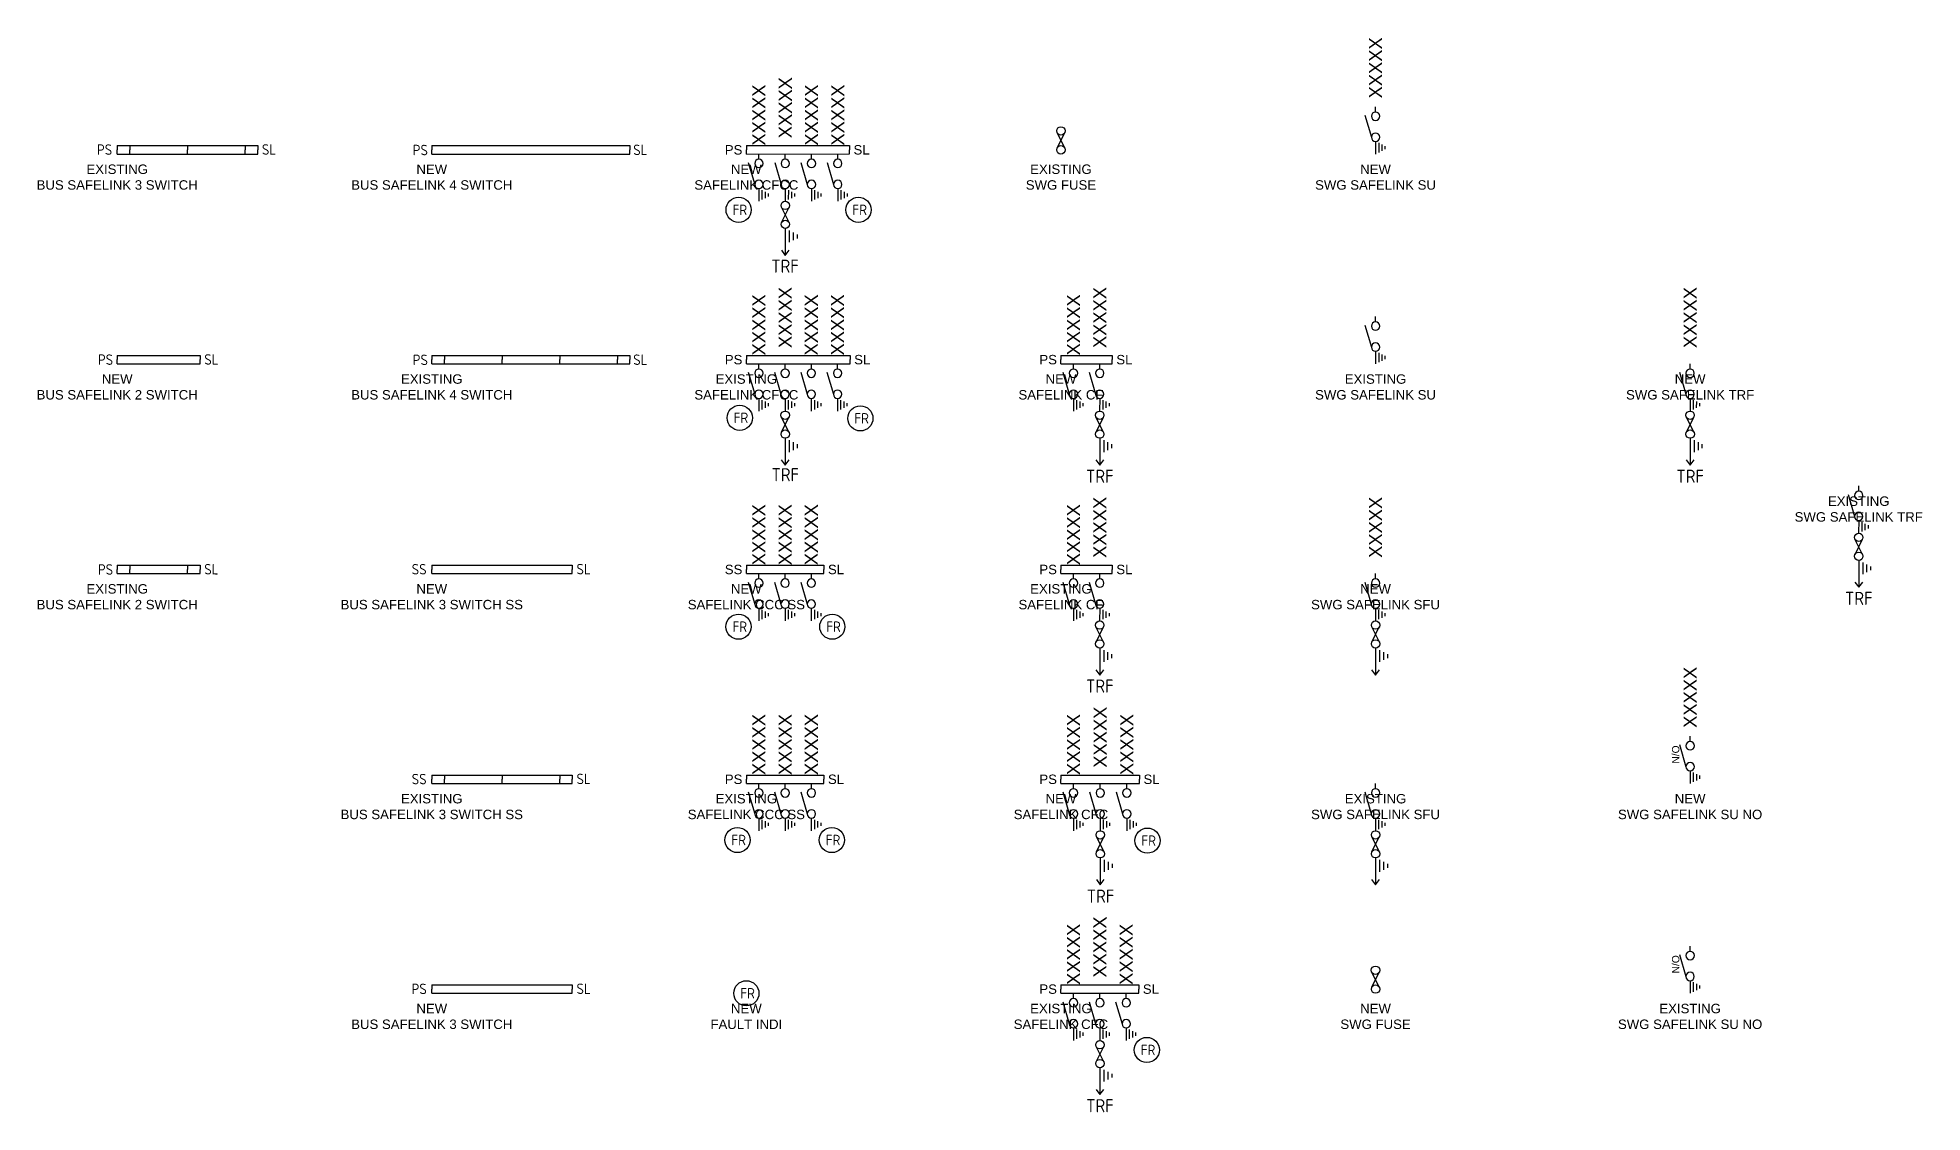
# Model space of a CAD drawing. Header units: metres. Extents: x -15 to 344, y -23 to 182.
import ezdxf
from ezdxf.enums import TextEntityAlignment as Align

# ---------------------------------------------------------------- set-up
doc = ezdxf.new("R2010")
doc.units = ezdxf.units.M
doc.layers.get('0').update_dxf_attribs({"color": 6})
for name, color, linetype in [('Equip_HV_EXT', 7, 'Continuous'), ('Equip_HV_NEW', 2, 'Continuous'), ('Sub_HV_EXT', 7, 'Continuous'), ('Sub_HV_NEW', 2, 'Continuous')]:
    doc.layers.add(name, color=color, linetype=linetype)
doc.styles.add('ARIAL', font='ARIAL.TTF', dxfattribs={"height": 2})
doc.styles.add('iecISOCP', font='isocp.shx')
doc.styles.add('IESYMBOL1', font='isocp.shx')
doc.styles.get("Standard").update_dxf_attribs({"font": 'ARIAL.TTF'})
doc.styles.add('SWITCH_LABEL', font='ARIAL.TTF', dxfattribs={"height": 2.5})

# ---------------------------------------------------------------- blocks, each defined once
blk = doc.blocks.new('BUS_SAFELINK_2_SWITCH_EXT')
for p, q in [((0, 1.6), (0, 0.8)), ((0, 1.6), (2.4, 1.6)), ((0, 0), (0, 0.8)), ((0, 0), (2.4, 0)), ((2.4, 1.6), (13.4, 1.6)), ((2.4, 1.6), (2.4, 0.8)), ((2.4, 0), (2.4, 0.8)), ((2.4, 0), (13.4, 0)), ((13.4, 1.6), (15.8, 1.6)), ((13.4, 1.6), (13.4, 0.8)), ((13.4, 0), (13.4, 0.8)), ((13.4, 0), (15.8, 0)), ((15.8, 1.6), (15.8, 0.8)), ((15.8, 0), (15.8, 0.8))]:
    blk.add_line(p, q)
at = {"color": 7, "style": 'IESYMBOL1'}
for s, p in [('PS', (-2.22, 0.8, 19.97)), ('SL', (17.97, 0.84, 19.97))]:
    blk.add_text(s, height=2, rotation=359.9826, dxfattribs=at).set_placement(p, align=Align.MIDDLE_CENTER)
blk = doc.blocks.new('BUS_SAFELINK_2_SWITCH_NEW')
for p, q in [((0, 1.6), (0, 0.8)), ((0, 1.6), (2.4, 1.6)), ((0, 0), (0, 0.8)), ((0, 0), (2.4, 0)), ((2.4, 1.6), (13.4, 1.6)), ((2.4, 0), (13.4, 0)), ((13.4, 1.6), (15.8, 1.6)), ((13.4, 0), (15.8, 0)), ((15.8, 1.6), (15.8, 0.8)), ((15.8, 0), (15.8, 0.8))]:
    blk.add_line(p, q)
at = {"color": 7, "style": 'IESYMBOL1'}
for s, p in [('PS', (-2.22, 0.8, 19.97)), ('SL', (17.97, 0.84, 19.97))]:
    blk.add_text(s, height=2, rotation=359.9826, dxfattribs=at).set_placement(p, align=Align.MIDDLE_CENTER)
blk = doc.blocks.new('BUS_SAFELINK_3_SWITCH_EXT')
for p, q in [((0, 1.6), (0, 0.8)), ((0, 1.6), (2.4, 1.6)), ((0, 0), (0, 0.8)), ((0, 0), (2.4, 0)), ((2.4, 1.6), (13.4, 1.6)), ((2.4, 1.6), (2.4, 0.8)), ((2.4, 0), (2.4, 0.8)), ((2.4, 0), (13.4, 0)), ((13.4, 1.6), (24.4, 1.6)), ((13.4, 1.6), (13.4, 0.8)), ((13.4, 0), (13.4, 0.8)), ((13.4, 0), (24.4, 0)), ((24.4, 1.6), (26.8, 1.6)), ((24.4, 1.6), (24.4, 0.8)), ((24.4, 0), (24.4, 0.8)), ((24.4, 0), (26.8, 0)), ((26.8, 1.6), (26.8, 0.8)), ((26.8, 0), (26.8, 0.8))]:
    blk.add_line(p, q)
at = {"color": 7, "style": 'IESYMBOL1'}
for s, p in [('PS', (-2.4, 0.84, 19.97)), ('SL', (28.96, 0.87, 19.97))]:
    blk.add_text(s, height=2, rotation=359.9826, dxfattribs=at).set_placement(p, align=Align.MIDDLE_CENTER)
blk = doc.blocks.new('BUS_SAFELINK_3_SWITCH_NEW')
for p, q in [((0, 1.6), (0, 0.8)), ((0, 1.6), (2.4, 1.6)), ((0, 0), (0, 0.8)), ((0, 0), (2.4, 0)), ((2.4, 1.6), (13.4, 1.6)), ((2.4, 0), (13.4, 0)), ((13.4, 1.6), (24.4, 1.6)), ((13.4, 0), (24.4, 0)), ((24.4, 1.6), (26.8, 1.6)), ((24.4, 0), (26.8, 0)), ((26.8, 1.6), (26.8, 0.8)), ((26.8, 0), (26.8, 0.8))]:
    blk.add_line(p, q)
at = {"color": 7, "style": 'IESYMBOL1'}
for s, p in [('PS', (-2.4, 0.84, 19.97)), ('SL', (28.96, 0.87, 19.97))]:
    blk.add_text(s, height=2, rotation=359.9826, dxfattribs=at).set_placement(p, align=Align.MIDDLE_CENTER)
blk = doc.blocks.new('BUS_SAFELINK_3_SWITCH_SS_EXT')
for p, q in [((0, 1.6), (0, 0.8)), ((0, 1.6), (2.4, 1.6)), ((0, 0), (0, 0.8)), ((0, 0), (2.4, 0)), ((2.4, 1.6), (13.4, 1.6)), ((2.4, 1.6), (2.4, 0.8)), ((2.4, 0), (2.4, 0.8)), ((2.4, 0), (13.4, 0)), ((13.4, 1.6), (24.4, 1.6)), ((13.4, 1.6), (13.4, 0.8)), ((13.4, 0), (13.4, 0.8)), ((13.4, 0), (24.4, 0)), ((24.4, 1.6), (26.8, 1.6)), ((24.4, 1.6), (24.4, 0.8)), ((24.4, 0), (24.4, 0.8)), ((24.4, 0), (26.8, 0)), ((26.8, 1.6), (26.8, 0.8)), ((26.8, 0), (26.8, 0.8))]:
    blk.add_line(p, q)
at = {"color": 7, "style": 'IESYMBOL1'}
for s, p in [('SS', (-2.4, 0.84, 19.97)), ('SL', (28.96, 0.87, 19.97))]:
    blk.add_text(s, height=2, rotation=359.9826, dxfattribs=at).set_placement(p, align=Align.MIDDLE_CENTER)
blk = doc.blocks.new('BUS_SAFELINK_3_SWITCH_SS_NEW')
for p, q in [((0, 1.6), (0, 0.8)), ((0, 1.6), (2.4, 1.6)), ((0, 0), (0, 0.8)), ((0, 0), (2.4, 0)), ((2.4, 1.6), (13.4, 1.6)), ((2.4, 0), (13.4, 0)), ((13.4, 1.6), (24.4, 1.6)), ((13.4, 0), (24.4, 0)), ((24.4, 1.6), (26.8, 1.6)), ((24.4, 0), (26.8, 0)), ((26.8, 1.6), (26.8, 0.8)), ((26.8, 0), (26.8, 0.8))]:
    blk.add_line(p, q)
at = {"color": 7, "style": 'IESYMBOL1'}
for s, p in [('SS', (-2.4, 0.84, 19.97)), ('SL', (28.96, 0.87, 19.97))]:
    blk.add_text(s, height=2, rotation=359.9826, dxfattribs=at).set_placement(p, align=Align.MIDDLE_CENTER)
blk = doc.blocks.new('BUS_SAFELINK_4_SWITCH_EXT')
for p, q in [((0, 1.6), (0, 0.8)), ((0, 1.6), (2.4, 1.6)), ((0, 0), (0, 0.8)), ((0, 0), (2.4, 0)), ((2.4, 1.6), (13.4, 1.6)), ((2.4, 1.6), (2.4, 0.8)), ((2.4, 0), (2.4, 0.8)), ((2.4, 0), (13.4, 0)), ((13.4, 1.6), (24.4, 1.6)), ((13.4, 1.6), (13.4, 0.8)), ((13.4, 0), (13.4, 0.8)), ((13.4, 0), (24.4, 0)), ((24.4, 1.6), (35.4, 1.6)), ((24.4, 1.6), (24.4, 0.8)), ((24.4, 0), (24.4, 0.8)), ((24.4, 0), (35.4, 0)), ((35.4, 1.6), (37.8, 1.6)), ((35.4, 1.6), (35.4, 0.8)), ((35.4, 0), (35.4, 0.8)), ((35.4, 0), (37.8, 0)), ((37.8, 1.6), (37.8, 0.8)), ((37.8, 0), (37.8, 0.8))]:
    blk.add_line(p, q)
at = {"color": 7, "style": 'IESYMBOL1'}
for s, p in [('PS', (-2.18, 0.76, 19.97)), ('SL', (39.78, 0.79, 19.97))]:
    blk.add_text(s, height=2, rotation=359.9826, dxfattribs=at).set_placement(p, align=Align.MIDDLE_CENTER)
blk = doc.blocks.new('BUS_SAFELINK_4_SWITCH_NEW')
for p, q in [((0, 1.6), (0, 0.8)), ((0, 1.6), (2.4, 1.6)), ((0, 0), (0, 0.8)), ((0, 0), (2.4, 0)), ((2.4, 1.6), (13.4, 1.6)), ((2.4, 0), (13.4, 0)), ((13.4, 1.6), (24.4, 1.6)), ((13.4, 0), (24.4, 0)), ((24.4, 1.6), (35.4, 1.6)), ((24.4, 0), (35.4, 0)), ((35.4, 1.6), (37.8, 1.6)), ((35.4, 0), (37.8, 0)), ((37.8, 1.6), (37.8, 0.8)), ((37.8, 0), (37.8, 0.8))]:
    blk.add_line(p, q)
at = {"color": 7, "style": 'IESYMBOL1'}
for s, p in [('PS', (-2.18, 0.76, 19.97)), ('SL', (39.78, 0.79, 19.97))]:
    blk.add_text(s, height=2, rotation=359.9826, dxfattribs=at).set_placement(p, align=Align.MIDDLE_CENTER)
blk = doc.blocks.new('FAULT_INDIC_SE')
blk.add_circle((0, 0), 2.4)
at = {"insert": (-1.15, 1), "char_height": 2, "width": 2.7042, "attachment_point": 1, "style": 'iecISOCP'}
blk.add_mtext('FR', dxfattribs=at)
blk = doc.blocks.new('SWG_SAFELINK_SU_EXT')
for p, q in [((-2.01, 7.4), (-0.79, 3.2)), ((0, 2.4), (0, 0)), ((0.6, 2.1), (0.6, 0.3)), ((1.2, 1.8), (1.2, 0.6)), ((1.8, 1.5), (1.8, 0.9))]:
    blk.add_line(p, q)
for points in [[(-0.79, 7.2, 1), (0.81, 7.2, 1)], [(-0.79, 3.2, 1), (0.81, 3.2, 1)]]:
    blk.add_lwpolyline(points, format="xyb", close=True)
blk.add_lwpolyline([(0.02, 8), (0.02, 9)])
at = {"style": 'SWITCH_LABEL', "flags": 8}
blk.add_attdef('ASSET_NUM', text='', height=2.5, rotation=89.9544, dxfattribs=at).set_placement((0, 10.6), align=Align.MIDDLE_LEFT)
at = {"flags": 1}
blk.add_attdef('Z', (0, 0), '', height=0.2, dxfattribs=at)
at = {"flags": 9}
for tag, p in [('ACTUAL_STATUS', (0, -0.4)), ('CONSTRUCTED_VOLTAGE', (0, -0.6)), ('OPERATING_VOLTAGE', (0, -1)), ('ORIENTATION', (0, -1.2)), ('OWNED_BY', (0, -1.4)), ('STATE', (0, -1.8)), ('SWITCH_TYPE', (0, -2)), ('STREETNAME', (0, -2.6)), ('SUBURB', (0, -2.8)), ('NO_PHASES', (0, -0.8)), ('PARENT', (0, -1.6)), ('USAGE', (0, -2.2)), ('LOCATION', (0, -2.4)), ('NOTES', (0, -3))]:
    blk.add_attdef(tag, text='', height=0.2, dxfattribs=at).set_placement(p, align=Align.MIDDLE_LEFT)
at = {"style": 'SWITCH_LABEL', "flags": 9}
blk.add_attdef('STREET_CODE', text='', height=0.2, dxfattribs=at).set_placement((0, -0.2), align=Align.MIDDLE_LEFT)
blk = doc.blocks.new('*U28')
for p, q in [((0, 1.6), (0, 0.8)), ((0, 1.6), (14.8, 1.6)), ((0, 0), (0, 0.8)), ((0, 0), (14.8, 0)), ((14.8, 1.6), (14.8, 0.8)), ((14.8, 0), (14.8, 0.8))]:
    blk.add_line(p, q)
at = {"style": 'ARIAL', "flags": 1}
blk.add_attdef('USAGE', (4.61, 1.6), '', height=2, dxfattribs=at)
at = {"style": 'ARIAL'}
blk.add_attdef('SUB_TYPE', text='', height=1.8, dxfattribs=at).set_placement((-0.76, 0.8), align=Align.MIDDLE_RIGHT)
blk.add_attdef('SWG_TYPE', text='', height=1.8, dxfattribs=at).set_placement((15.56, 0.8), align=Align.MIDDLE_LEFT)
blk = doc.blocks.new('SAFELINK_CCC_SS_EXT')
at = {"layer": 'Equip_HV_EXT'}
ref = blk.add_blockref('SWG_SAFELINK_SU_EXT', (2.38, -9), dxfattribs=at)
ref.add_attrib('ASSET_NUM', 'XXXXX', dxfattribs={"layer": '0', "height": 2.5, "rotation": 89.9544, "style": 'SWITCH_LABEL'}).set_placement((2.38, 1.6), align=Align.MIDDLE_LEFT)
ref = blk.add_blockref('SWG_SAFELINK_SU_EXT', (7.39, -9), dxfattribs=at)
ref.add_attrib('ASSET_NUM', 'XXXXX', dxfattribs={"layer": '0', "height": 2.5, "rotation": 89.9544, "style": 'SWITCH_LABEL'}).set_placement((7.39, 1.6), align=Align.MIDDLE_LEFT)
ref = blk.add_blockref('SWG_SAFELINK_SU_EXT', (12.39, -9), dxfattribs=at)
ref.add_attrib('ASSET_NUM', 'XXXXX', dxfattribs={"layer": '0', "height": 2.5, "rotation": 89.9544, "style": 'SWITCH_LABEL'}).set_placement((12.39, 1.6), align=Align.MIDDLE_LEFT)
at = {"layer": 'Equip_HV_EXT', "rotation": 359.9999976689946}
blk.add_blockref('*U28', (0, 0), dxfattribs=at).add_auto_attribs({'SWG_TYPE': 'SL', 'SUB_TYPE': 'PS'})
at = {"layer": 'Equip_HV_EXT'}
for p in [(-1.7, -10.78), (16.3, -10.78)]:
    blk.add_blockref('FAULT_INDIC_SE', p, dxfattribs=at)
blk = doc.blocks.new('SWG_SAFELINK_SU_NEW')
for p, q in [((-2.01, 7.4), (-0.79, 3.2)), ((0, 2.4), (0, 0)), ((0.6, 2.1), (0.6, 0.3)), ((1.2, 1.8), (1.2, 0.6)), ((1.8, 1.5), (1.8, 0.9))]:
    blk.add_line(p, q)
for points in [[(-0.79, 7.2, 1), (0.81, 7.2, 1)], [(-0.79, 3.2, 1), (0.81, 3.2, 1)]]:
    blk.add_lwpolyline(points, format="xyb", close=True)
blk.add_lwpolyline([(0.02, 8), (0.02, 9)])
at = {"style": 'SWITCH_LABEL', "flags": 8}
blk.add_attdef('ASSET_NUM', text='', height=2.5, rotation=89.9544, dxfattribs=at).set_placement((0, 10.6), align=Align.MIDDLE_LEFT)
at = {"flags": 1}
blk.add_attdef('Z', (0, 0), '', height=0.2, dxfattribs=at)
at = {"flags": 9}
for tag, p in [('ACTUAL_STATUS', (0, -0.4)), ('CONSTRUCTED_VOLTAGE', (0, -0.6)), ('OPERATING_VOLTAGE', (0, -1)), ('ORIENTATION', (0, -1.2)), ('OWNED_BY', (0, -1.4)), ('STATE', (0, -1.8)), ('SWITCH_TYPE', (0, -2)), ('SUBURB', (0, -2.4)), ('STREETNAME', (0, -2.6)), ('NO_PHASES', (0, -0.8)), ('PARENT', (0, -1.6)), ('USAGE', (0, -2.2)), ('LOCATION', (0, -2.8)), ('NOTES', (0, -3))]:
    blk.add_attdef(tag, text='', height=0.2, dxfattribs=at).set_placement(p, align=Align.MIDDLE_LEFT)
at = {"style": 'SWITCH_LABEL', "flags": 9}
blk.add_attdef('STREET_CODE', text='', height=0.2, dxfattribs=at).set_placement((0, -0.2), align=Align.MIDDLE_LEFT)
blk = doc.blocks.new('*U30')
for p, q in [((0, 1.6), (0, 0.8)), ((0, 1.6), (14.8, 1.6)), ((0, 0), (0, 0.8)), ((0, 0), (14.8, 0)), ((14.8, 1.6), (14.8, 0.8)), ((14.8, 0), (14.8, 0.8))]:
    blk.add_line(p, q)
at = {"style": 'ARIAL', "flags": 1}
blk.add_attdef('USAGE', (4.61, 1.6), '', height=2, dxfattribs=at)
at = {"style": 'ARIAL'}
blk.add_attdef('SUB_TYPE', text='', height=1.8, dxfattribs=at).set_placement((-0.76, 0.8), align=Align.MIDDLE_RIGHT)
blk.add_attdef('SWG_TYPE', text='', height=1.8, dxfattribs=at).set_placement((15.56, 0.8), align=Align.MIDDLE_LEFT)
blk = doc.blocks.new('SAFELINK_CCC_SS_NEW')
at = {"layer": 'Equip_HV_NEW'}
ref = blk.add_blockref('SWG_SAFELINK_SU_NEW', (2.38, -9), dxfattribs=at)
ref.add_attrib('ASSET_NUM', 'XXXXX', dxfattribs={"layer": '0', "height": 2.5, "rotation": 89.9544, "style": 'SWITCH_LABEL'}).set_placement((2.38, 1.6), align=Align.MIDDLE_LEFT)
ref = blk.add_blockref('SWG_SAFELINK_SU_NEW', (7.38, -9), dxfattribs=at)
ref.add_attrib('ASSET_NUM', 'XXXXX', dxfattribs={"layer": '0', "height": 2.5, "rotation": 89.9544, "style": 'SWITCH_LABEL'}).set_placement((7.38, 1.6), align=Align.MIDDLE_LEFT)
ref = blk.add_blockref('SWG_SAFELINK_SU_NEW', (12.38, -9), dxfattribs=at)
ref.add_attrib('ASSET_NUM', 'XXXXX', dxfattribs={"layer": '0', "height": 2.5, "rotation": 89.9544, "style": 'SWITCH_LABEL'}).set_placement((12.38, 1.6), align=Align.MIDDLE_LEFT)
at = {"layer": 'Equip_HV_NEW', "rotation": 359.9999997672011}
blk.add_blockref('*U30', (0, 0), dxfattribs=at).add_auto_attribs({'SWG_TYPE': 'SL', 'SUB_TYPE': 'SS'})
at = {"layer": 'Equip_HV_NEW'}
for p in [(-1.49, -10.11), (16.39, -10.11)]:
    blk.add_blockref('FAULT_INDIC_SE', p, dxfattribs=at)
blk = doc.blocks.new('SWG_FUSE_EXT')
for points in [[(0.72, 1.16), (-0.73, 4.04)], [(-0.72, 1.15), (0.71, 4.04)]]:
    blk.add_lwpolyline(points)
for centre in [(-0.01, 4.4), (0, 0.8)]:
    blk.add_circle(centre, 0.8)
blk = doc.blocks.new('SWG_SAFELINK_SFU_EXT')
for p, q in [((-2.02, -1.6), (-0.81, -5.8)), ((-0.01, -6.6), (-0.02, -9)), ((0.59, -6.9), (0.58, -8.7)), ((1.19, -7.2), (1.18, -8.4)), ((1.79, -7.5), (1.79, -8.1)), ((0.01, -14.2), (0.01, -19.32)), ((0.76, -14.57), (0.76, -16.82)), ((1.51, -14.95), (1.51, -16.45)), ((2.26, -15.33), (2.26, -16.08))]:
    blk.add_line(p, q)
for points in [[(0, -1), (0, 0)], [(-0.74, -18.32), (0.01, -19.32), (0.76, -18.33)]]:
    blk.add_lwpolyline(points)
for points in [[(-0.8, -1.8, 1), (0.8, -1.8, 1)], [(-0.81, -5.8, 1), (0.79, -5.8, 1)]]:
    blk.add_lwpolyline(points, format="xyb", close=True)
blk.add_blockref('SWG_FUSE_EXT', (0.01, -14.2))
at = {"style": 'SWITCH_LABEL', "flags": 8}
blk.add_attdef('ASSET_NUM', text='', height=2.5, rotation=89.9544, dxfattribs=at).set_placement((0, 3), align=Align.MIDDLE_LEFT)
at = {"flags": 1}
blk.add_attdef('Z', (0, 0), '', height=0.2, dxfattribs=at)
at = {"flags": 9}
for tag, p in [('ACTUAL_STATUS', (0, -0.4)), ('CONSTRUCTED_VOLTAGE', (0, -0.6)), ('OPERATING_VOLTAGE', (0, -1)), ('ORIENTATION', (0, -1.2)), ('OWNED_BY', (0, -1.4)), ('STATE', (0, -1.8)), ('SWITCH_TYPE', (0, -2)), ('STREETNAME', (0, -2.6)), ('SUBURB', (0, -2.8)), ('NO_PHASES', (0, -0.8)), ('PARENT', (0, -1.6)), ('USAGE', (0, -2.2)), ('LOCATION', (0, -2.4)), ('NOTES', (0, -3))]:
    blk.add_attdef(tag, text='', height=0.2, dxfattribs=at).set_placement(p, align=Align.MIDDLE_LEFT)
at = {"style": 'SWITCH_LABEL', "flags": 9}
blk.add_attdef('STREET_CODE', text='', height=0.2, dxfattribs=at).set_placement((0, -0.2), align=Align.MIDDLE_LEFT)
blk = doc.blocks.new('*U31')
for p, q in [((0, 1.6), (0, 0.8)), ((0, 1.6), (19.8, 1.6)), ((0, 0), (0, 0.8)), ((0, 0), (19.8, 0)), ((19.8, 1.6), (19.8, 0.8)), ((19.8, 0), (19.8, 0.8))]:
    blk.add_line(p, q)
at = {"style": 'ARIAL', "flags": 1}
blk.add_attdef('USAGE', (4.61, 1.6), '', height=2, dxfattribs=at)
at = {"style": 'ARIAL'}
blk.add_attdef('SUB_TYPE', text='', height=1.8, dxfattribs=at).set_placement((-0.76, 0.8), align=Align.MIDDLE_RIGHT)
at = {"flags": 1}
blk.add_attdef('Z', (0, 0), '', height=0.2, dxfattribs=at)
at = {"style": 'ARIAL'}
blk.add_attdef('SWG_TYPE', text='', height=1.8, dxfattribs=at).set_placement((20.56, 0.8), align=Align.MIDDLE_LEFT)
blk = doc.blocks.new('SAFELINK_CFCC_EXT')
at = {"layer": 'Equip_HV_EXT'}
blk.add_blockref('SWG_SAFELINK_SFU_EXT', (7.4, 0), dxfattribs=at).add_auto_attribs({'ASSET_NUM': 'XXXXX'})
ref = blk.add_blockref('SWG_SAFELINK_SU_EXT', (2.38, -9), dxfattribs=at)
ref.add_attrib('ASSET_NUM', 'XXXXX', dxfattribs={"layer": '0', "height": 2.5, "rotation": 89.9544, "style": 'SWITCH_LABEL'}).set_placement((2.38, 1.6), align=Align.MIDDLE_LEFT)
ref = blk.add_blockref('SWG_SAFELINK_SU_EXT', (12.38, -9), dxfattribs=at)
ref.add_attrib('ASSET_NUM', 'XXXXX', dxfattribs={"layer": '0', "height": 2.5, "rotation": 89.9544, "style": 'SWITCH_LABEL'}).set_placement((12.38, 1.6), align=Align.MIDDLE_LEFT)
ref = blk.add_blockref('SWG_SAFELINK_SU_EXT', (17.38, -9), dxfattribs=at)
ref.add_attrib('ASSET_NUM', 'XXXXX', dxfattribs={"layer": '0', "height": 2.5, "rotation": 89.9544, "style": 'SWITCH_LABEL'}).set_placement((17.38, 1.6), align=Align.MIDDLE_LEFT)
at = {"layer": 'Equip_HV_EXT', "rotation": 359.9999986166528}
blk.add_blockref('*U31', (0, 0), dxfattribs=at).add_auto_attribs({'SWG_TYPE': 'SL', 'SUB_TYPE': 'PS'})
at = {"layer": 'Equip_HV_EXT'}
for p in [(-1.26, -10.29), (21.75, -10.39)]:
    blk.add_blockref('FAULT_INDIC_SE', p, dxfattribs=at)
at = {"layer": 'Equip_HV_EXT', "style": 'IESYMBOL1'}
blk.add_text('TRF', height=2.5, rotation=359.9826, dxfattribs=at).set_placement((7.42, -21.14), align=Align.MIDDLE_CENTER)
blk = doc.blocks.new('SWG_SAFELINK_SFU_NEW')
for p, q in [((-2.02, -1.6), (-0.81, -5.8)), ((-0.01, -6.6), (-0.02, -9)), ((0.59, -6.9), (0.58, -8.7)), ((1.19, -7.2), (1.18, -8.4)), ((1.79, -7.5), (1.79, -8.1)), ((0.01, -14.2), (0.01, -19.32)), ((0.76, -14.57), (0.76, -16.82)), ((1.51, -14.95), (1.51, -16.45)), ((2.26, -15.33), (2.26, -16.08))]:
    blk.add_line(p, q)
for points in [[(0, -1), (0, 0)], [(-0.74, -18.32), (0.01, -19.32), (0.76, -18.33)]]:
    blk.add_lwpolyline(points)
for points in [[(-0.8, -1.8, 1), (0.8, -1.8, 1)], [(-0.81, -5.8, 1), (0.79, -5.8, 1)]]:
    blk.add_lwpolyline(points, format="xyb", close=True)
blk.add_blockref('SWG_FUSE_EXT', (0.01, -14.2))
at = {"style": 'SWITCH_LABEL', "flags": 8}
blk.add_attdef('ASSET_NUM', text='', height=2.5, rotation=89.9544, dxfattribs=at).set_placement((0, 3), align=Align.MIDDLE_LEFT)
at = {"flags": 1}
blk.add_attdef('Z', (0, 0), '', height=0.2, dxfattribs=at)
at = {"flags": 9}
for tag, p in [('ACTUAL_STATUS', (0, -0.4)), ('CONSTRUCTED_VOLTAGE', (0, -0.6)), ('OPERATING_VOLTAGE', (0, -1)), ('ORIENTATION', (0, -1.2)), ('OWNED_BY', (0, -1.4)), ('STATE', (0, -1.8)), ('SWITCH_TYPE', (0, -2)), ('SUBURB', (0, -2.4)), ('STREETNAME', (0, -2.6)), ('NO_PHASES', (0, -0.8)), ('PARENT', (0, -1.6)), ('USAGE', (0, -2.2)), ('LOCATION', (0, -2.8)), ('NOTES', (0, -3))]:
    blk.add_attdef(tag, text='', height=0.2, dxfattribs=at).set_placement(p, align=Align.MIDDLE_LEFT)
at = {"style": 'SWITCH_LABEL', "flags": 9}
blk.add_attdef('STREET_CODE', text='', height=0.2, dxfattribs=at).set_placement((0, -0.2), align=Align.MIDDLE_LEFT)
blk = doc.blocks.new('*U32')
for p, q in [((0, 1.6), (0, 0.8)), ((0, 1.6), (19.68, 1.6)), ((0, 0), (0, 0.8)), ((0, 0), (19.68, 0)), ((19.68, 1.6), (19.68, 0.8)), ((19.68, 0), (19.68, 0.8))]:
    blk.add_line(p, q)
at = {"style": 'ARIAL', "flags": 1}
blk.add_attdef('USAGE', (4.61, 1.6), '', height=2, dxfattribs=at)
at = {"style": 'ARIAL'}
blk.add_attdef('SUB_TYPE', text='', height=1.8, dxfattribs=at).set_placement((-0.76, 0.8), align=Align.MIDDLE_RIGHT)
at = {"flags": 1}
blk.add_attdef('Z', (0, 0), '', height=0.2, dxfattribs=at)
at = {"style": 'ARIAL'}
blk.add_attdef('SWG_TYPE', text='', height=1.8, dxfattribs=at).set_placement((20.44, 0.8), align=Align.MIDDLE_LEFT)
blk = doc.blocks.new('SAFELINK_CFCC_NEW')
at = {"layer": 'Equip_HV_NEW'}
ref = blk.add_blockref('SWG_SAFELINK_SFU_NEW', (7.42, 0), dxfattribs=at)
ref.add_attrib('ASSET_NUM', 'XXXXX', dxfattribs={"layer": '0', "height": 2.5, "rotation": 89.9544, "style": 'SWITCH_LABEL'}).set_placement((7.42, 3), align=Align.MIDDLE_LEFT)
ref = blk.add_blockref('SWG_SAFELINK_SU_NEW', (2.38, -9), dxfattribs=at)
ref.add_attrib('ASSET_NUM', 'XXXXX', dxfattribs={"layer": '0', "height": 2.5, "rotation": 89.9544, "style": 'SWITCH_LABEL'}).set_placement((2.38, 1.6), align=Align.MIDDLE_LEFT)
ref = blk.add_blockref('SWG_SAFELINK_SU_NEW', (12.41, -9), dxfattribs=at)
ref.add_attrib('ASSET_NUM', 'XXXXX', dxfattribs={"layer": '0', "height": 2.5, "rotation": 89.9544, "style": 'SWITCH_LABEL'}).set_placement((12.41, 1.6), align=Align.MIDDLE_LEFT)
ref = blk.add_blockref('SWG_SAFELINK_SU_NEW', (17.43, -9), dxfattribs=at)
ref.add_attrib('ASSET_NUM', 'XXXXX', dxfattribs={"layer": '0', "height": 2.5, "rotation": 89.9544, "style": 'SWITCH_LABEL'}).set_placement((17.43, 1.6), align=Align.MIDDLE_LEFT)
at = {"layer": 'Equip_HV_NEW', "rotation": 0.01608484760972748}
blk.add_blockref('*U32', (0, 0), dxfattribs=at).add_auto_attribs({'SWG_TYPE': 'SL', 'SUB_TYPE': 'PS'})
at = {"layer": 'Equip_HV_NEW'}
for p in [(-1.47, -10.64), (21.38, -10.64)]:
    blk.add_blockref('FAULT_INDIC_SE', p, dxfattribs=at)
at = {"layer": 'Equip_HV_NEW', "style": 'IESYMBOL1'}
blk.add_text('TRF', height=2.5, rotation=359.9826, dxfattribs=at).set_placement((7.37, -21.38), align=Align.MIDDLE_CENTER)
blk = doc.blocks.new('*U33')
for p, q in [((0, 1.6), (0, 0.8)), ((0, 1.6), (14.86, 1.6)), ((0, 0), (0, 0.8)), ((0, 0), (14.86, 0)), ((14.86, 1.6), (14.86, 0.8)), ((14.86, 0), (14.86, 0.8))]:
    blk.add_line(p, q)
at = {"style": 'ARIAL', "flags": 1}
blk.add_attdef('USAGE', (4.61, 1.6), '', height=2, dxfattribs=at)
at = {"style": 'ARIAL'}
blk.add_attdef('SUB_TYPE', text='', height=1.8, dxfattribs=at).set_placement((-0.76, 0.8), align=Align.MIDDLE_RIGHT)
at = {"flags": 1}
blk.add_attdef('Z', (0, 0), '', height=0.2, dxfattribs=at)
at = {"style": 'ARIAL'}
blk.add_attdef('SWG_TYPE', text='', height=1.8, dxfattribs=at).set_placement((15.62, 0.8), align=Align.MIDDLE_LEFT)
blk = doc.blocks.new('SAFELINK_CFC_EXT')
at = {"layer": 'Equip_HV_EXT'}
for name, p, values in [('SWG_SAFELINK_SFU_EXT', (7.43, 0), {'ASSET_NUM': 'XXXXX'}), ('*U33', (0, 0), {'SWG_TYPE': 'SL', 'SUB_TYPE': 'PS'})]:
    blk.add_blockref(name, p, dxfattribs=at).add_auto_attribs(values)
ref = blk.add_blockref('SWG_SAFELINK_SU_EXT', (2.38, -9), dxfattribs=at)
ref.add_attrib('ASSET_NUM', 'XXXXX', dxfattribs={"layer": '0', "height": 2.5, "rotation": 89.9544, "style": 'SWITCH_LABEL'}).set_placement((2.38, 1.6), align=Align.MIDDLE_LEFT)
ref = blk.add_blockref('SWG_SAFELINK_SU_EXT', (12.44, -9), dxfattribs=at)
ref.add_attrib('ASSET_NUM', 'XXXXX', dxfattribs={"layer": '0', "height": 2.5, "rotation": 89.9544, "style": 'SWITCH_LABEL'}).set_placement((12.44, 1.6), align=Align.MIDDLE_LEFT)
blk.add_blockref('FAULT_INDIC_SE', (16.38, -10.8), dxfattribs=at)
at = {"layer": 'Equip_HV_EXT', "style": 'IESYMBOL1'}
blk.add_text('TRF', height=2.5, rotation=359.9826, dxfattribs=at).set_placement((7.44, -21.43), align=Align.MIDDLE_CENTER)
blk = doc.blocks.new('*U34')
for p, q in [((0, 1.6), (0, 0.8)), ((0, 1.6), (14.98, 1.6)), ((0, 0), (0, 0.8)), ((0, 0), (14.98, 0)), ((14.98, 1.6), (14.98, 0.8)), ((14.98, 0), (14.98, 0.8))]:
    blk.add_line(p, q)
at = {"style": 'ARIAL', "flags": 1}
blk.add_attdef('USAGE', (4.61, 1.6), '', height=2, dxfattribs=at)
at = {"style": 'ARIAL'}
blk.add_attdef('SUB_TYPE', text='', height=1.8, dxfattribs=at).set_placement((-0.76, 0.8), align=Align.MIDDLE_RIGHT)
at = {"flags": 1}
blk.add_attdef('Z', (0, 0), '', height=0.2, dxfattribs=at)
at = {"style": 'ARIAL'}
blk.add_attdef('SWG_TYPE', text='', height=1.8, dxfattribs=at).set_placement((15.74, 0.8), align=Align.MIDDLE_LEFT)
blk = doc.blocks.new('SAFELINK_CFC_NEW')
blk.add_blockref('FAULT_INDIC_SE', (16.5, -10.89))
at = {"layer": 'Equip_HV_NEW'}
blk.add_blockref('*U34', (0, 0), dxfattribs=at).add_auto_attribs({'SWG_TYPE': 'SL', 'SUB_TYPE': 'PS'})
at = {"layer": 'Sub_HV_NEW'}
ref = blk.add_blockref('SWG_SAFELINK_SFU_NEW', (7.49, 0), dxfattribs=at)
ref.add_attrib('ASSET_NUM', 'XXXXX', dxfattribs={"layer": '0', "height": 2.5, "rotation": 89.9544, "style": 'SWITCH_LABEL'}).set_placement((7.49, 3), align=Align.MIDDLE_LEFT)
ref = blk.add_blockref('SWG_SAFELINK_SU_NEW', (2.38, -9), dxfattribs=at)
ref.add_attrib('ASSET_NUM', 'XXXXX', dxfattribs={"layer": '0', "height": 2.5, "rotation": 89.9544, "style": 'SWITCH_LABEL'}).set_placement((2.38, 1.6), align=Align.MIDDLE_LEFT)
ref = blk.add_blockref('SWG_SAFELINK_SU_NEW', (12.56, -9), dxfattribs=at)
ref.add_attrib('ASSET_NUM', 'XXXXX', dxfattribs={"layer": '0', "height": 2.5, "rotation": 89.9544, "style": 'SWITCH_LABEL'}).set_placement((12.56, 1.6), align=Align.MIDDLE_LEFT)
at = {"layer": 'Sub_HV_NEW', "style": 'IESYMBOL1'}
blk.add_text('TRF', height=2.5, rotation=359.9826, dxfattribs=at).set_placement((7.55, -21.48), align=Align.MIDDLE_CENTER)
blk = doc.blocks.new('*U35')
for p, q in [((0, 1.6), (0, 0.8)), ((0, 1.6), (9.8, 1.6)), ((0, 0), (0, 0.8)), ((0, 0), (9.8, 0)), ((9.8, 1.6), (9.8, 0.8)), ((9.8, 0), (9.8, 0.8))]:
    blk.add_line(p, q)
at = {"style": 'ARIAL', "flags": 1}
blk.add_attdef('USAGE', (4.61, 1.6), '', height=2, dxfattribs=at)
at = {"style": 'ARIAL'}
blk.add_attdef('SUB_TYPE', text='', height=1.8, dxfattribs=at).set_placement((-0.76, 0.8), align=Align.MIDDLE_RIGHT)
at = {"flags": 1}
blk.add_attdef('Z', (0, 0), '', height=0.2, dxfattribs=at)
at = {"style": 'ARIAL'}
blk.add_attdef('SWG_TYPE', text='', height=1.8, dxfattribs=at).set_placement((10.56, 0.8), align=Align.MIDDLE_LEFT)
blk = doc.blocks.new('SAFELINK_CF_EXT')
at = {"layer": 'Equip_HV_EXT'}
blk.add_blockref('*U35', (0, 0), dxfattribs=at).add_auto_attribs({'SWG_TYPE': 'SL', 'SUB_TYPE': 'PS'})
at = {"layer": 'Sub_HV_EXT'}
blk.add_blockref('SWG_SAFELINK_SFU_EXT', (7.4, 0), dxfattribs=at).add_auto_attribs({'ASSET_NUM': 'XXXXX'})
ref = blk.add_blockref('SWG_SAFELINK_SU_EXT', (2.38, -9), dxfattribs=at)
ref.add_attrib('ASSET_NUM', 'XXXXX', dxfattribs={"layer": '0', "height": 2.5, "rotation": 89.9544, "style": 'SWITCH_LABEL'}).set_placement((2.38, 1.6), align=Align.MIDDLE_LEFT)
at = {"layer": 'Sub_HV_EXT', "style": 'IESYMBOL1'}
blk.add_text('TRF', height=2.5, rotation=359.9826, dxfattribs=at).set_placement((7.41, -21.43), align=Align.MIDDLE_CENTER)
blk = doc.blocks.new('*U36')
for p, q in [((0, 1.6), (0, 0.8)), ((0, 1.6), (9.8, 1.6)), ((0, 0), (0, 0.8)), ((0, 0), (9.8, 0)), ((9.8, 1.6), (9.8, 0.8)), ((9.8, 0), (9.8, 0.8))]:
    blk.add_line(p, q)
at = {"style": 'ARIAL', "flags": 1}
blk.add_attdef('USAGE', (4.61, 1.6), '', height=2, dxfattribs=at)
at = {"style": 'ARIAL'}
blk.add_attdef('SUB_TYPE', text='', height=1.8, dxfattribs=at).set_placement((-0.76, 0.8), align=Align.MIDDLE_RIGHT)
at = {"flags": 1}
blk.add_attdef('Z', (0, 0), '', height=0.2, dxfattribs=at)
at = {"style": 'ARIAL'}
blk.add_attdef('SWG_TYPE', text='', height=1.8, dxfattribs=at).set_placement((10.56, 0.8), align=Align.MIDDLE_LEFT)
blk = doc.blocks.new('SAFELINK_CF_NEW')
at = {"layer": 'Equip_HV_NEW'}
blk.add_blockref('*U36', (0, 0), dxfattribs=at).add_auto_attribs({'SWG_TYPE': 'SL', 'SUB_TYPE': 'PS'})
at = {"layer": 'Sub_HV_NEW'}
blk.add_blockref('SWG_SAFELINK_SFU_NEW', (7.4, 0), dxfattribs=at).add_auto_attribs({'ASSET_NUM': 'XXXXX'})
ref = blk.add_blockref('SWG_SAFELINK_SU_NEW', (2.38, -9), dxfattribs=at)
ref.add_attrib('ASSET_NUM', 'XXXXX', dxfattribs={"layer": '0', "height": 2.5, "rotation": 89.9544, "style": 'SWITCH_LABEL'}).set_placement((2.38, 1.6), align=Align.MIDDLE_LEFT)
at = {"layer": 'Sub_HV_NEW', "style": 'IESYMBOL1'}
blk.add_text('TRF', height=2.5, rotation=359.9826, dxfattribs=at).set_placement((7.41, -21.43), align=Align.MIDDLE_CENTER)
blk = doc.blocks.new('SWG_FUSE_NEW')
for points in [[(0.72, 1.16), (-0.73, 4.04)], [(-0.72, 1.15), (0.71, 4.04)]]:
    blk.add_lwpolyline(points)
for centre in [(-0.01, 4.4), (0, 0.8)]:
    blk.add_circle(centre, 0.8)
blk = doc.blocks.new('SWG_SAFELINK_SU_NO_EXT')
at = {"layer": 'Sub_HV_EXT'}
for p, q in [((-2.01, 7.4), (-0.8, 3.2)), ((0, 2.4), (0, 0)), ((0.6, 2.1), (0.6, 0.3)), ((1.2, 1.8), (1.2, 0.6)), ((1.8, 1.5), (1.8, 0.9))]:
    blk.add_line(p, q, dxfattribs=at)
for points in [[(-0.79, 7.2, 1), (0.81, 7.2, 1)], [(-0.8, 3.2, 1), (0.8, 3.2, 1)]]:
    blk.add_lwpolyline(points, format="xyb", close=True, dxfattribs=at)
blk.add_lwpolyline([(0.01, 8), (0.01, 9)], dxfattribs=at)
at = {"style": 'SWITCH_LABEL', "flags": 8}
blk.add_attdef('ASSET_NUM', text='', height=2.5, rotation=89.9544, dxfattribs=at).set_placement((0, 10.6), align=Align.MIDDLE_LEFT)
at = {"flags": 1}
blk.add_attdef('Z', (0, 0), '', height=0.2, dxfattribs=at)
at = {"flags": 9}
for tag, p in [('ACTUAL_STATUS', (0, -0.4)), ('CONSTRUCTED_VOLTAGE', (0, -0.6)), ('OPERATING_VOLTAGE', (0, -1)), ('ORIENTATION', (0, -1.2)), ('OWNED_BY', (0, -1.4)), ('STATE', (0, -1.8)), ('SWITCH_TYPE', (0, -2)), ('STREETNAME', (0, -2.6)), ('SUBURB', (0, -2.8)), ('NO_PHASES', (0, -0.8)), ('PARENT', (0, -1.6)), ('USAGE', (0, -2.2)), ('LOCATION', (0, -2.4)), ('NOTES', (0, -3))]:
    blk.add_attdef(tag, text='', height=0.2, dxfattribs=at).set_placement(p, align=Align.MIDDLE_LEFT)
at = {"style": 'SWITCH_LABEL', "flags": 9}
blk.add_attdef('STREET_CODE', text='', height=0.2, dxfattribs=at).set_placement((0, -0.2), align=Align.MIDDLE_LEFT)
at = {"layer": 'Sub_HV_EXT', "insert": (-3.46, 3.78), "char_height": 1.4, "width": 3.8863, "attachment_point": 1, "rotation": 90}
blk.add_mtext('{\\fArial|b0|i0|c0|p34;N/O}', dxfattribs=at)
blk = doc.blocks.new('SWG_SAFELINK_SU_NO_NEW')
at = {"layer": 'Sub_HV_NEW'}
for p, q in [((-2.01, 7.4), (-0.79, 3.2)), ((0, 2.4), (0, 0)), ((0.6, 2.1), (0.6, 0.3)), ((1.2, 1.8), (1.2, 0.6)), ((1.8, 1.5), (1.8, 0.9))]:
    blk.add_line(p, q, dxfattribs=at)
for points in [[(-0.79, 7.2, 1), (0.81, 7.2, 1)], [(-0.79, 3.2, 1), (0.81, 3.2, 1)]]:
    blk.add_lwpolyline(points, format="xyb", close=True, dxfattribs=at)
blk.add_lwpolyline([(0.02, 8), (0.02, 9)], dxfattribs=at)
at = {"style": 'SWITCH_LABEL', "flags": 8}
blk.add_attdef('ASSET_NUM', text='', height=2.5, rotation=89.9544, dxfattribs=at).set_placement((0, 10.6), align=Align.MIDDLE_LEFT)
at = {"flags": 1}
blk.add_attdef('Z', (0, 0), '', height=0.2, dxfattribs=at)
at = {"flags": 9}
for tag, p in [('ACTUAL_STATUS', (0, -0.4)), ('CONSTRUCTED_VOLTAGE', (0, -0.6)), ('OPERATING_VOLTAGE', (0, -1)), ('ORIENTATION', (0, -1.2)), ('OWNED_BY', (0, -1.4)), ('STATE', (0, -1.8)), ('SWITCH_TYPE', (0, -2)), ('SUBURB', (0, -2.4)), ('STREETNAME', (0, -2.6)), ('NO_PHASES', (0, -0.8)), ('PARENT', (0, -1.6)), ('USAGE', (0, -2.2)), ('LOCATION', (0, -2.8)), ('NOTES', (0, -3))]:
    blk.add_attdef(tag, text='', height=0.2, dxfattribs=at).set_placement(p, align=Align.MIDDLE_LEFT)
at = {"style": 'SWITCH_LABEL', "flags": 9}
blk.add_attdef('STREET_CODE', text='', height=0.2, dxfattribs=at).set_placement((0, -0.2), align=Align.MIDDLE_LEFT)
at = {"layer": 'Sub_HV_NEW', "insert": (-3.46, 3.78), "char_height": 1.4, "width": 3.8863, "attachment_point": 1, "rotation": 90}
blk.add_mtext('{\\fArial|b0|i0|c0|p34;N/O}', dxfattribs=at)
blk = doc.blocks.new('SWG_SAFELINK_TRF_EXT')
at = {"layer": 'Sub_HV_EXT'}
blk.add_blockref('SWG_SAFELINK_SFU_EXT', (0, 0), dxfattribs=at)
at = {"layer": 'Sub_HV_EXT', "style": 'IESYMBOL1'}
blk.add_text('TRF', height=2.5, rotation=359.9826, dxfattribs=at).set_placement((0.01, -21.43), align=Align.MIDDLE_CENTER)
blk = doc.blocks.new('SWG_SAFELINK_TRF_NEW')
at = {"layer": 'Sub_HV_NEW'}
blk.add_blockref('SWG_SAFELINK_SFU_NEW', (0, 0), dxfattribs=at).add_auto_attribs({'ASSET_NUM': 'XXXXX'})
at = {"layer": 'Sub_HV_NEW', "style": 'IESYMBOL1'}
blk.add_text('TRF', height=2.5, rotation=359.9826, dxfattribs=at).set_placement((0.01, -21.43), align=Align.MIDDLE_CENTER)

msp = doc.modelspace()

# ---------------------------------------------------------------- block references
ref = msp.add_blockref('SWG_SAFELINK_SU_NEW', (240, 160))
ref.add_attrib('ASSET_NUM', 'XXXXX', dxfattribs={"height": 2.5, "rotation": 89.9544, "style": 'SWITCH_LABEL'}).set_placement((240, 170.6), align=Align.MIDDLE_LEFT)
for name, p in [('SAFELINK_CFCC_NEW', (120, 160)), ('BUS_SAFELINK_3_SWITCH_EXT', (0, 160)), ('BUS_SAFELINK_4_SWITCH_NEW', (60, 160)), ('SWG_FUSE_EXT', (180, 160)), ('SAFELINK_CFCC_EXT', (120, 120)), ('SAFELINK_CF_NEW', (180, 120)), ('SWG_SAFELINK_TRF_NEW', (300, 120)), ('SWG_SAFELINK_SU_EXT', (240, 120)), ('BUS_SAFELINK_2_SWITCH_NEW', (0, 120)), ('BUS_SAFELINK_4_SWITCH_EXT', (60, 120)), ('SAFELINK_CF_EXT', (180, 80)), ('SWG_SAFELINK_TRF_EXT', (332.16, 96.72)), ('SAFELINK_CCC_SS_NEW', (120, 80)), ('BUS_SAFELINK_2_SWITCH_EXT', (0, 80)), ('BUS_SAFELINK_3_SWITCH_SS_NEW', (60, 80)), ('SAFELINK_CFC_NEW', (180, 40)), ('SAFELINK_CCC_SS_EXT', (120, 40)), ('BUS_SAFELINK_3_SWITCH_SS_EXT', (60, 40)), ('SWG_SAFELINK_SFU_EXT', (240, 40)), ('SAFELINK_CFC_EXT', (180, 0)), ('SWG_SAFELINK_SU_NO_EXT', (300, 0)), ('SWG_FUSE_NEW', (240, 0)), ('BUS_SAFELINK_3_SWITCH_NEW', (60, 0)), ('FAULT_INDIC_SE', (120, 0))]:
    msp.add_blockref(name, p)
ref = msp.add_blockref('SWG_SAFELINK_SFU_NEW', (240, 80))
ref.add_attrib('ASSET_NUM', 'XXXXX', dxfattribs={"height": 2.5, "rotation": 89.9544, "style": 'SWITCH_LABEL'}).set_placement((240, 83), align=Align.MIDDLE_LEFT)
ref = msp.add_blockref('SWG_SAFELINK_SU_NO_NEW', (300, 40))
ref.add_attrib('ASSET_NUM', 'XXXXX', dxfattribs={"height": 2.5, "rotation": 89.9544, "style": 'SWITCH_LABEL'}).set_placement((300, 50.6), align=Align.MIDDLE_LEFT)

# ---------------------------------------------------------------- texts
at = {"char_height": 1.8, "width": 40, "attachment_point": 2}
for s, insert in [('EXISTING\\PBUS SAFELINK 3 SWITCH', (0, 158)), ('NEW\\PBUS SAFELINK 4 SWITCH', (60, 158)), ('NEW\\PSAFELINK CFCC', (120, 158)), ('EXISTING\\PSWG FUSE', (180, 158)), ('NEW\\PSWG SAFELINK SU', (240, 158)), ('NEW\\PBUS SAFELINK 2 SWITCH', (0, 118)), ('EXISTING\\PBUS SAFELINK 4 SWITCH', (60, 118)), ('EXISTING\\PSAFELINK CFCC', (120, 118)), ('NEW\\PSAFELINK CF', (180, 118)), ('EXISTING\\PSWG SAFELINK SU', (240, 118)), ('NEW\\PSWG SAFELINK TRF', (300, 118)), ('EXISTING\\PSWG SAFELINK TRF', (332.16, 94.72)), ('EXISTING\\PBUS SAFELINK 2 SWITCH', (0, 78)), ('NEW\\PBUS SAFELINK 3 SWITCH SS', (60, 78)), ('NEW\\PSAFELINK CCC SS', (120, 78)), ('EXISTING\\PSAFELINK CF', (180, 78)), ('NEW\\PSWG SAFELINK SFU', (240, 78)), ('EXISTING\\PBUS SAFELINK 3 SWITCH SS', (60, 38)), ('EXISTING\\PSAFELINK CCC SS', (120, 38)), ('NEW\\PSAFELINK CFC', (180, 38)), ('EXISTING\\PSWG SAFELINK SFU', (240, 38)), ('NEW\\PSWG SAFELINK SU NO', (300, 38)), ('NEW\\PBUS SAFELINK 3 SWITCH', (60, -2)), ('NEW\\PFAULT INDI', (120, -2)), ('EXISTING\\PSAFELINK CFC', (180, -2)), ('NEW\\PSWG FUSE', (240, -2)), ('EXISTING\\PSWG SAFELINK SU NO', (300, -2))]:
    msp.add_mtext(s, dxfattribs=dict(at, insert=insert))

doc.saveas('drawing.dxf')
